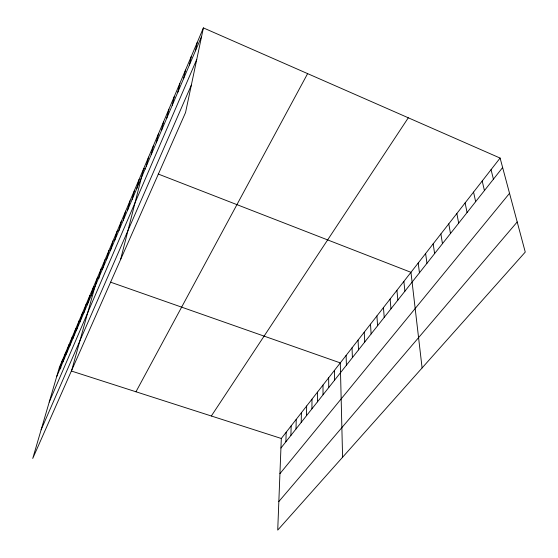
<?xml version="1.0" encoding="UTF-8"?>
<svg xmlns="http://www.w3.org/2000/svg" width="558" height="558" viewBox="0 0 558 558"><rect width="100%" height="100%" fill="white"/><g stroke="black" fill="none" stroke-linecap="round" stroke-linejoin="round"><path stroke-width="0.84" d="M317.425 401.872L317.439 392.176M311.922 408.833L311.992 399.158M306.516 415.668L306.642 406.015M301.215 422.378L301.397 412.746M296.005 428.969L296.235 419.351M290.892 435.442L291.171 425.845M285.87 441.796L286.198 432.22M500.101 158.067L281.309 438.483L277.724 530.1L525.259 252.076L500.101 158.067L203.398 27.9L59.441 367.185L32.741 458.453L185.549 112.542L203.398 27.9M195.433 50.848L197.281 42.317M189.406 65L191.317 56.372M183.533 78.797L185.5 70.071M177.807 92.237L179.836 83.435M172.22 105.35L174.305 96.464M166.772 118.136L168.907 109.18M161.457 130.614L163.64 121.595M156.268 142.799L158.5 133.711M151.204 154.685L153.478 145.547M146.259 166.298L148.574 157.112M120.556 259.658L143.776 168.411L145.38 169.032M136.71 188.73L139.095 179.453M132.093 199.562L134.513 190.25M127.58 210.157L130.028 200.81M123.172 220.508L125.648 211.14M118.854 230.642L121.365 221.24M114.634 240.554L117.166 231.131M110.505 250.256L113.058 240.812M106.459 259.749L109.04 250.291M102.498 269.04L105.099 259.568M98.627 278.142L101.242 268.663M71.752 370.135L97.462 277.57L99.101 278.142M90.996 296.054L93.646 286.554M87.243 304.863L89.915 295.363M83.567 313.491L86.253 303.991M76.439 330.231L79.152 320.731M79.968 321.945L82.668 312.445M72.979 338.35L75.7 328.85M69.59 346.309L72.324 336.816M63.005 361.772L65.76 352.293M66.263 354.114L69.011 344.628M59.811 369.277L62.566 359.805M56.672 376.643L201.619 36.319M49.23 402.081L196.765 59.357M41.104 429.848L191.317 85.179M135.971 391.779L307.618 73.621M211.336 415.996L408.296 117.794M280.939 448.039L502.632 167.54M279.935 473.658L509.531 193.312M278.847 501.523L517.203 221.965M59.441 367.185L61.031 367.694M71.375 371.021L281.309 438.483M110.561 282.167L340.289 362.895L342.591 457.246M158.207 174.019L410.96 272.318L422.099 367.945M491.047 169.674L493.425 179.188M482.203 181.008L484.435 190.571M473.561 192.085L475.646 201.682M465.114 202.91L467.067 212.542M456.856 213.491L458.676 223.151M448.785 223.842L450.48 233.53M440.89 233.962L442.459 243.672M433.161 243.86L434.619 253.59M425.608 253.548L426.954 263.292M418.207 263.034L419.449 272.792M403.866 281.406L404.906 291.185M396.926 290.306L397.868 300.092M390.119 299.032L390.97 308.818M383.451 307.577L384.218 317.363M376.915 315.954L377.599 325.739M370.512 324.163L371.112 333.949M364.228 332.212L364.751 341.991M358.069 340.108L358.515 349.88M352.028 347.85L352.405 357.615M346.106 355.439L346.406 365.197M334.409 370.428L334.584 380.158M328.648 377.815L328.753 387.538M322.991 385.062L323.033 394.771"/></g></svg>
